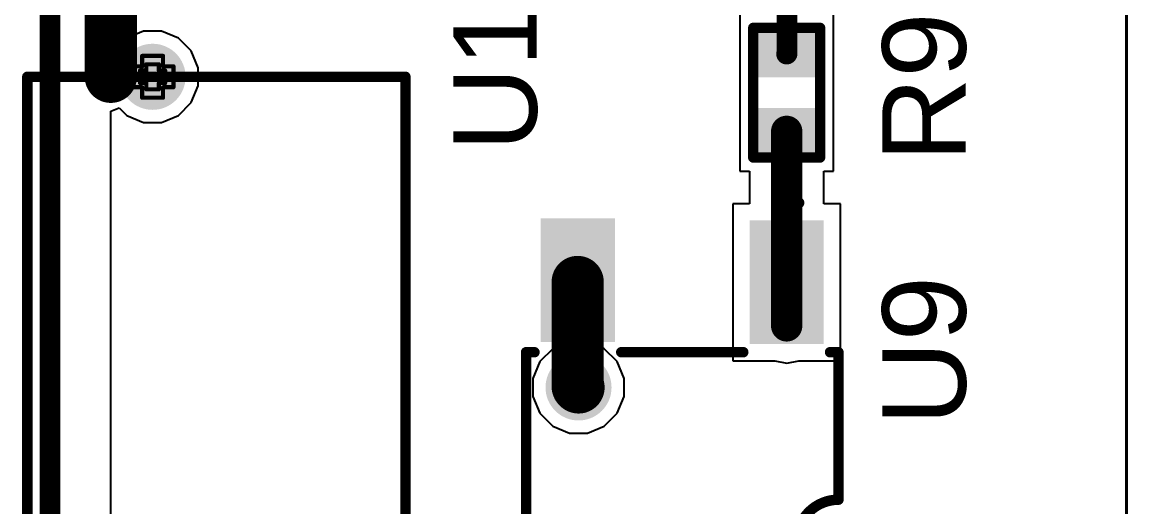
# Model space of a CAD drawing. Header units: inches. Extents: x -3 to 5259, y -3 to 5282.
# Drawn here: x 66 to 79.44, y 19.22 to 25.11 of the extents above; entities that cross this region are included whole.
import ezdxf

# ---------------------------------------------------------------- set-up
doc = ezdxf.new("R2010")
doc.units = ezdxf.units.IN
for name, color, linetype in [('Bottom Layer', 5, 'Continuous'), ('Bottom Solder', 6, 'Continuous'), ('Drill Drawing', 1, 'Continuous'), ('Layer 1', 16, 'Continuous'), ('Layer 2', 76, 'Continuous'), ('Top Layer', 1, 'Continuous'), ('Top Overlay', 2, 'Continuous'), ('Top Paste', 8, 'Continuous'), ('Top Solder', 216, 'Continuous'), ('Via Holes', 16, 'Continuous')]:
    doc.layers.add(name, color=color, linetype=linetype)
doc.styles.add('Arial', font='', dxfattribs={"height": 0.2})
doc.styles.get('Arial').set_extended_font_data('Arial')

# ---------------------------------------------------------------- blocks, each defined once
blk = doc.blocks.new('PC817C_17')
at = {"layer": 'Top Layer'}
for points in [[(-4.100068, 2.1699982), (-4.100068, 0.3700018), (-6.100064, 0.3700018), (-6.100064, 2.1699982)], [(6.100064, 2.1699982), (6.100064, 0.3700018), (4.100068, 0.3700018), (4.100068, 2.1699982)], [(-4.100068, -0.3700018), (-4.100068, -2.1699982), (-6.100064, -2.1699982), (-6.100064, -0.3700018)], [(6.100064, -0.3700018), (6.100064, -2.1699982), (4.100068, -2.1699982), (4.100068, -0.3700018)]]:
    blk.add_hatch(color=1, dxfattribs=at).paths.add_polyline_path(points)
at = {"layer": 'Top Paste'}
for points in [[(-4.100068, 2.1699982), (-4.100068, 0.3700018), (-6.100064, 0.3700018), (-6.100064, 2.1699982)], [(6.100064, 2.1699982), (6.100064, 0.3700018), (4.100068, 0.3700018), (4.100068, 2.1699982)], [(-4.100068, -0.3700018), (-4.100068, -2.1699982), (-6.100064, -2.1699982), (-6.100064, -0.3700018)], [(6.100064, -0.3700018), (6.100064, -2.1699982), (4.100068, -2.1699982), (4.100068, -0.3700018)]]:
    blk.add_hatch(color=8, dxfattribs=at).paths.add_polyline_path(points)
at = {"layer": 'Top Solder'}
for points in [[(-4.049268, 2.2207982), (-4.049268, 0.3192018), (-6.150863999999999, 0.3192018), (-6.150863999999999, 2.2207982)], [(6.150863999999999, 2.2207982), (6.150863999999999, 0.3192018), (4.049268, 0.3192018), (4.049268, 2.2207982)], [(-4.049268, -0.3192018), (-4.049268, -2.2207982), (-6.150863999999999, -2.2207982), (-6.150863999999999, -0.3192018)], [(6.150863999999999, -0.3192018), (6.150863999999999, -2.2207982), (4.049268, -2.2207982), (4.049268, -0.3192018)]]:
    blk.add_hatch(color=216, dxfattribs=at).paths.add_polyline_path(points)
at = {"layer": 'Top Overlay'}
for points in [[(3.324885399999999, 2.3139654, 0.127, 0.127, 0), (-3.175, 2.3139654, 0.127, 0.127, 0)], [(-3.175, -2.28594666, 0.127, 0.127, 0), (-3.175, 2.3139654, 0.127, 0.127, 0)], [(3.324885399999999, -2.2859492, 0.127, 0.127, 0), (3.324885399999999, 2.3139654, 0.127, 0.127, 0)], [(-6.400799999999999, 1.1938, 0.2499995, 0.2499995, 0), (-6.400799999999999, 1.4478, 0.2499995, 0.2499995, 0)], [(-6.2738, 1.3208, 0.2499995, 0.2499995, 0), (-6.400799999999999, 1.4478, 0.2499995, 0.2499995, 0)], [(-6.400799999999999, 1.1938, 0.2499995, 0.2499995, 0), (-6.2738, 1.3208, 0.2499995, 0.2499995, 0)], [(3.324885399999999, -2.2859492, 0.127, 0.127, 0), (-3.175, -2.28594666, 0.127, 0.127, 0)]]:
    blk.add_lwpolyline(points, format="xyseb", dxfattribs=at)
for points in [[(-3.20675, 2.3139654, 0.0635, 0.0635, 1), (-3.14325, 2.3139654, 0.0635, 0.0635, 1)], [(-3.20675, 2.3139654, 0.0635, 0.0635, 1), (-3.14325, 2.3139654, 0.0635, 0.0635, 1)], [(3.2931354, 2.3139654, 0.0635, 0.0635, 1), (3.3566354, 2.3139654, 0.0635, 0.0635, 1)], [(3.2931354, 2.3139654, 0.0635, 0.0635, 1), (3.3566354, 2.3139654, 0.0635, 0.0635, 1)], [(-6.46329924, 1.4478, 0.12499848, 0.12499848, 1), (-6.338300759999999, 1.4478, 0.12499848, 0.12499848, 1)], [(-6.46329924, 1.4478, 0.12499848, 0.12499848, 1), (-6.338300759999999, 1.4478, 0.12499848, 0.12499848, 1)], [(-6.33629924, 1.3208, 0.12499848, 0.12499848, 1), (-6.211300759999999, 1.3208, 0.12499848, 0.12499848, 1)], [(-6.33629924, 1.3208, 0.12499848, 0.12499848, 1), (-6.211300759999999, 1.3208, 0.12499848, 0.12499848, 1)], [(-6.46329924, 1.1938, 0.12499848, 0.12499848, 1), (-6.338300759999999, 1.1938, 0.12499848, 0.12499848, 1)], [(-6.46329924, 1.1938, 0.12499848, 0.12499848, 1), (-6.338300759999999, 1.1938, 0.12499848, 0.12499848, 1)], [(-3.20675, -2.28594666, 0.0635, 0.0635, 1), (-3.14325, -2.28594666, 0.0635, 0.0635, 1)], [(-3.20675, -2.28594666, 0.0635, 0.0635, 1), (-3.14325, -2.28594666, 0.0635, 0.0635, 1)], [(3.2931354, -2.2859492, 0.0635, 0.0635, 1), (3.3566354, -2.2859492, 0.0635, 0.0635, 1)], [(3.2931354, -2.2859492, 0.0635, 0.0635, 1), (3.3566354, -2.2859492, 0.0635, 0.0635, 1)]]:
    blk.add_lwpolyline(points, format="xyseb", close=True, dxfattribs=at)
blk = doc.blocks.new('SO_5_19')
at = {"layer": 'Top Layer'}
for points in [[(-3.84985641, 0.8699995299999999), (-3.84985641, 1.67000047), (-2.44985667, 1.67000047), (-2.44985667, 0.8699995300000001)], [(2.44985667, 0.8699995299999999), (2.44985667, 1.67000047), (3.84985641, 1.67000047), (3.84985641, 0.8699995300000001)], [(2.47499759, -0.4000004700000002), (2.47499759, 0.4000004699999998), (3.87499733, 0.4000004700000002), (3.87499733, -0.4000004699999998)], [(-3.87499987, -1.67000047), (-3.87499987, -0.8699995300000001), (-2.47500013, -0.8699995299999999), (-2.47500013, -1.67000047)], [(2.44985667, -1.67000047), (2.44985667, -0.8699995300000001), (3.84985641, -0.8699995299999999), (3.84985641, -1.67000047)]]:
    blk.add_hatch(color=1, dxfattribs=at).paths.add_polyline_path(points)
at = {"layer": 'Top Paste'}
for points in [[(-3.84985641, 0.8699995299999999), (-3.84985641, 1.67000047), (-2.44985667, 1.67000047), (-2.44985667, 0.8699995300000001)], [(2.44985667, 0.8699995299999999), (2.44985667, 1.67000047), (3.84985641, 1.67000047), (3.84985641, 0.8699995300000001)], [(2.47499759, -0.4000004700000002), (2.47499759, 0.4000004699999998), (3.87499733, 0.4000004700000002), (3.87499733, -0.4000004699999998)], [(-3.87499987, -1.67000047), (-3.87499987, -0.8699995300000001), (-2.47500013, -0.8699995299999999), (-2.47500013, -1.67000047)], [(2.44985667, -1.67000047), (2.44985667, -0.8699995300000001), (3.84985641, -0.8699995299999999), (3.84985641, -1.67000047)]]:
    blk.add_hatch(color=8, dxfattribs=at).paths.add_polyline_path(points)
at = {"layer": 'Top Solder'}
for points in [[(-3.900656409999999, 0.8191995299999998), (-3.900656409999999, 1.72080047), (-2.39905667, 1.72080047), (-2.39905667, 0.8191995300000001)], [(2.39905667, 0.8191995299999998), (2.39905667, 1.72080047), (3.900656409999999, 1.72080047), (3.900656409999999, 0.8191995300000001)], [(2.42419759, -0.4508004700000001), (2.42419759, 0.4508004699999998), (3.92579733, 0.4508004700000001), (3.92579733, -0.4508004699999998)], [(-3.92579987, -1.72080047), (-3.92579987, -0.8191995300000001), (-2.42420013, -0.8191995299999998), (-2.42420013, -1.72080047)], [(2.39905667, -1.72080047), (2.39905667, -0.8191995300000001), (3.900656409999999, -0.8191995299999998), (3.900656409999999, -1.72080047)]]:
    blk.add_hatch(color=216, dxfattribs=at).paths.add_polyline_path(points)
at = {"layer": 'Top Overlay'}
for points in [[(-2.29997, 1.797685, 0.127, 0.127, 0), (-2.29997, 1.8998692, 0.127, 0.127, 0)], [(-0.5079745999999999, 1.8998692, 0.127, 0.127, 0), (-2.29997, 1.8998692, 0.127, 0.127, 0)], [(0.508, 1.8998692, 0.127, 0.127, -1), (-0.507746, 1.8998184, 0.127, 0.127, 0)], [(2.2999954, 1.8998692, 0.127, 0.127, 0), (0.5080254, 1.8998692, 0.127, 0.127, 0)], [(2.2999954, 1.797685, 0.127, 0.127, 0), (2.2999954, 1.8998692, 0.127, 0.127, 0)], [(2.2999954, 1.797812, 0.127, 0.127, 0), (2.2999954, 1.8998692, 0.127, 0.127, 0)], [(-3.988054, 1.2954, 0.127, 0.127, 0), (-4.115054, 1.4224, 0.127, 0.127, 0)], [(-4.115054, 1.1684, 0.127, 0.127, 0), (-4.115054, 1.4224, 0.127, 0.127, 0)], [(-4.115054, 1.1684, 0.127, 0.127, 0), (-3.988054, 1.2954, 0.127, 0.127, 0)], [(-2.29997, -0.7421371999999999, 0.127, 0.127, 0), (-2.29997, 0.7421118, 0.127, 0.127, 0)], [(2.2999954, 0.5186426, 0.127, 0.127, 0), (2.2999954, 0.742188, 0.127, 0.127, 0)], [(2.2999954, -0.742188, 0.127, 0.127, 0), (2.2999954, -0.5188965999999999, 0.127, 0.127, 0)], [(-2.29997, -1.9000724, 0.127, 0.127, 0), (-2.29997, -1.798066, 0.127, 0.127, 0)], [(2.2999954, -1.9000724, 0.127, 0.127, 0), (2.2999954, -1.7978882, 0.127, 0.127, 0)], [(2.2999954, -1.9000724, 0.127, 0.127, 0), (-2.29997, -1.9000724, 0.127, 0.127, 0)]]:
    blk.add_lwpolyline(points, format="xyseb", dxfattribs=at)
for points in [[(-2.33172, 1.8998692, 0.0635, 0.0635, 1), (-2.26822, 1.8998692, 0.0635, 0.0635, 1)], [(-2.33172, 1.8998692, 0.0635, 0.0635, 1), (-2.26822, 1.8998692, 0.0635, 0.0635, 1)], [(-0.5397246, 1.8998692, 0.0635, 0.0635, 1), (-0.4762245999999999, 1.8998692, 0.0635, 0.0635, 1)], [(-0.539496, 1.8998184, 0.0635, 0.0635, 1), (-0.475996, 1.8998184, 0.0635, 0.0635, 1)], [(0.47625, 1.8998692, 0.0635, 0.0635, 1), (0.5397500000000001, 1.8998692, 0.0635, 0.0635, 1)], [(0.4762754, 1.8998692, 0.0635, 0.0635, 1), (0.5397753999999999, 1.8998692, 0.0635, 0.0635, 1)], [(2.2682454, 1.8998692, 0.0635, 0.0635, 1), (2.3317454, 1.8998692, 0.0635, 0.0635, 1)], [(2.2682454, 1.8998692, 0.0635, 0.0635, 1), (2.3317454, 1.8998692, 0.0635, 0.0635, 1)], [(2.2682454, 1.8998692, 0.0635, 0.0635, 1), (2.3317454, 1.8998692, 0.0635, 0.0635, 1)], [(-2.33172, 1.797685, 0.0635, 0.0635, 1), (-2.26822, 1.797685, 0.0635, 0.0635, 1)], [(2.2682454, 1.797812, 0.0635, 0.0635, 1), (2.3317454, 1.797812, 0.0635, 0.0635, 1)], [(2.2682454, 1.797685, 0.0635, 0.0635, 1), (2.3317454, 1.797685, 0.0635, 0.0635, 1)], [(-4.146803999999999, 1.4224, 0.0635, 0.0635, 1), (-4.083303999999999, 1.4224, 0.0635, 0.0635, 1)], [(-4.146803999999999, 1.4224, 0.0635, 0.0635, 1), (-4.083303999999999, 1.4224, 0.0635, 0.0635, 1)], [(-4.019804, 1.2954, 0.0635, 0.0635, 1), (-3.956304, 1.2954, 0.0635, 0.0635, 1)], [(-4.019804, 1.2954, 0.0635, 0.0635, 1), (-3.956304, 1.2954, 0.0635, 0.0635, 1)], [(-4.146803999999999, 1.1684, 0.0635, 0.0635, 1), (-4.083303999999999, 1.1684, 0.0635, 0.0635, 1)], [(-4.146803999999999, 1.1684, 0.0635, 0.0635, 1), (-4.083303999999999, 1.1684, 0.0635, 0.0635, 1)], [(-2.33172, 0.7421118, 0.0635, 0.0635, 1), (-2.26822, 0.7421118, 0.0635, 0.0635, 1)], [(2.2682454, 0.742188, 0.0635, 0.0635, 1), (2.3317454, 0.742188, 0.0635, 0.0635, 1)], [(2.2682454, 0.5186426, 0.0635, 0.0635, 1), (2.3317454, 0.5186426, 0.0635, 0.0635, 1)], [(2.2682454, -0.5188965999999999, 0.0635, 0.0635, 1), (2.3317454, -0.5188965999999999, 0.0635, 0.0635, 1)], [(-2.33172, -0.7421371999999999, 0.0635, 0.0635, 1), (-2.26822, -0.7421371999999999, 0.0635, 0.0635, 1)], [(2.2682454, -0.742188, 0.0635, 0.0635, 1), (2.3317454, -0.742188, 0.0635, 0.0635, 1)], [(-2.33172, -1.798066, 0.0635, 0.0635, 1), (-2.26822, -1.798066, 0.0635, 0.0635, 1)], [(2.2682454, -1.7978882, 0.0635, 0.0635, 1), (2.3317454, -1.7978882, 0.0635, 0.0635, 1)], [(-2.33172, -1.9000724, 0.0635, 0.0635, 1), (-2.26822, -1.9000724, 0.0635, 0.0635, 1)], [(-2.33172, -1.9000724, 0.0635, 0.0635, 1), (-2.26822, -1.9000724, 0.0635, 0.0635, 1)], [(2.2682454, -1.9000724, 0.0635, 0.0635, 1), (2.3317454, -1.9000724, 0.0635, 0.0635, 1)], [(2.2682454, -1.9000724, 0.0635, 0.0635, 1), (2.3317454, -1.9000724, 0.0635, 0.0635, 1)]]:
    blk.add_lwpolyline(points, format="xyseb", close=True, dxfattribs=at)
blk = doc.blocks.new('R___0402_69')
at = {"layer": 'Top Layer'}
for points in [[(-0.6985, -0.3175), (-0.6985, 0.3174999999999999), (-0.2413000000000001, 0.3175), (-0.2412999999999999, -0.3174999999999999)], [(0.2413000000000001, -0.3175), (0.2412999999999999, 0.3174999999999999), (0.6985, 0.3175), (0.6985, -0.3174999999999999)]]:
    blk.add_hatch(color=1, dxfattribs=at).paths.add_polyline_path(points)
at = {"layer": 'Top Paste'}
for points in [[(-0.6985, -0.3175), (-0.6985, 0.3174999999999999), (-0.2413000000000001, 0.3175), (-0.2412999999999999, -0.3174999999999999)], [(0.2413000000000001, -0.3175), (0.2412999999999999, 0.3174999999999999), (0.6985, 0.3175), (0.6985, -0.3174999999999999)]]:
    blk.add_hatch(color=8, dxfattribs=at).paths.add_polyline_path(points)
at = {"layer": 'Top Solder'}
for points in [[(-0.75350116, -0.3725011600000001), (-0.75350116, 0.3725011599999999), (-0.18629884, 0.3725011600000001), (-0.1862988399999999, -0.3725011599999999)], [(0.18629884, -0.3725011600000001), (0.1862988399999999, 0.3725011599999999), (0.75350116, 0.3725011600000001), (0.75350116, -0.3725011599999999)]]:
    blk.add_hatch(color=216, dxfattribs=at).paths.add_polyline_path(points)
at = {"layer": 'Top Overlay'}
for points in [[(0.7874, 0.4064, 0.127, 0.127, 0), (-0.7874, 0.4064, 0.127, 0.127, 0)], [(-0.7874, -0.4064, 0.127, 0.127, 0), (-0.7874, 0.4064, 0.127, 0.127, 0)], [(0.7874, -0.4064, 0.127, 0.127, 0), (0.7874, 0.4064, 0.127, 0.127, 0)], [(0.7874, -0.4064, 0.127, 0.127, 0), (-0.7874, -0.4064, 0.127, 0.127, 0)], [(0.8128, -0.4318, 0.0032258, 0.0032258, 0), (-0.8128, -0.4318, 0.0032258, 0.0032258, 0)]]:
    blk.add_lwpolyline(points, format="xyseb", dxfattribs=at)
for points in [[(-0.8191499999999999, 0.4064, 0.0635, 0.0635, 1), (-0.7556499999999999, 0.4064, 0.0635, 0.0635, 1)], [(-0.8191499999999999, 0.4064, 0.0635, 0.0635, 1), (-0.7556499999999999, 0.4064, 0.0635, 0.0635, 1)], [(0.7556499999999999, 0.4064, 0.0635, 0.0635, 1), (0.8191499999999999, 0.4064, 0.0635, 0.0635, 1)], [(0.7556499999999999, 0.4064, 0.0635, 0.0635, 1), (0.8191499999999999, 0.4064, 0.0635, 0.0635, 1)], [(-0.8191499999999999, -0.4064, 0.0635, 0.0635, 1), (-0.7556499999999999, -0.4064, 0.0635, 0.0635, 1)], [(-0.8191499999999999, -0.4064, 0.0635, 0.0635, 1), (-0.7556499999999999, -0.4064, 0.0635, 0.0635, 1)], [(0.7556499999999999, -0.4064, 0.0635, 0.0635, 1), (0.8191499999999999, -0.4064, 0.0635, 0.0635, 1)], [(0.7556499999999999, -0.4064, 0.0635, 0.0635, 1), (0.8191499999999999, -0.4064, 0.0635, 0.0635, 1)], [(-0.81360518, -0.4318, 0.0016129, 0.0016129, 1), (-0.8119948199999999, -0.4318, 0.0016129, 0.0016129, 1)], [(0.8119948199999999, -0.4318, 0.0016129, 0.0016129, 1), (0.81360518, -0.4318, 0.0016129, 0.0016129, 1)]]:
    blk.add_lwpolyline(points, format="xyseb", close=True, dxfattribs=at)

msp = doc.modelspace()

# ---------------------------------------------------------------- hatches: boundary and pattern name
at = {"layer": 'Bottom Layer'}
h = msp.add_hatch(color=5, dxfattribs=at)
edge = h.paths.add_edge_path()
edge.add_arc((67.58888184, 24.44260796), 0.2999994, 0, 360)
h = msp.add_hatch(color=5, dxfattribs=at)
edge = h.paths.add_edge_path()
edge.add_arc((72.77035992, 20.6679546), 0.2999994, 0, 360)
at = {"layer": 'Bottom Solder'}
h = msp.add_hatch(color=6, dxfattribs=at)
edge = h.paths.add_edge_path()
edge.add_arc((67.58888184, 24.44260796), 0.4015993999999999, 0, 360)
h = msp.add_hatch(color=6, dxfattribs=at)
edge = h.paths.add_edge_path()
edge.add_arc((72.77035992, 20.6679546), 0.4015993999999999, 0, 360)
at = {"layer": 'Layer 1'}
h = msp.add_hatch(color=16, dxfattribs=at)
edge = h.paths.add_edge_path()
edge.add_arc((67.58888184, 24.44260796), 0.2999994, 0, 360)
h = msp.add_hatch(color=16, dxfattribs=at)
edge = h.paths.add_edge_path()
edge.add_arc((72.77035992, 20.6679546), 0.2999994, 0, 360)
at = {"layer": 'Layer 2'}
h = msp.add_hatch(color=76, dxfattribs=at)
edge = h.paths.add_edge_path()
edge.add_arc((67.58888184, 24.44260796), 0.2999994, 0, 360)
h = msp.add_hatch(color=76, dxfattribs=at)
edge = h.paths.add_edge_path()
edge.add_arc((72.77035992, 20.6679546), 0.2999994, 0, 360)
at = {"layer": 'Top Layer'}
h = msp.add_hatch(color=1, dxfattribs=at)
edge = h.paths.add_edge_path()
edge.add_arc((67.58888184, 24.44260796), 0.2999994, 0, 360)
h = msp.add_hatch(color=1, dxfattribs=at)
edge = h.paths.add_edge_path()
edge.add_arc((72.77035992, 20.6679546), 0.2999994, 0, 360)
at = {"layer": 'Top Solder'}
h = msp.add_hatch(color=216, dxfattribs=at)
edge = h.paths.add_edge_path()
edge.add_arc((67.58888184, 24.44260796), 0.4015993999999999, 0, 360)
h = msp.add_hatch(color=216, dxfattribs=at)
edge = h.paths.add_edge_path()
edge.add_arc((72.77035992, 20.6679546), 0.4015993999999999, 0, 360)
at = {"layer": 'Via Holes'}
h = msp.add_hatch(color=7, dxfattribs=at)
edge = h.paths.add_edge_path()
edge.add_arc((67.58888184, 24.44260796), 0.1499997, 0, 360)
h = msp.add_hatch(color=7, dxfattribs=at)
edge = h.paths.add_edge_path()
edge.add_arc((72.77035992, 20.6679546), 0.1499997, 0, 360)

# ---------------------------------------------------------------- linework, layer by layer
at = {"layer": 'Drill Drawing'}
for points in [[(67.33488184, 24.31560796, 0.0508, 0.0508, 0), (67.33488184, 24.56960796, 0.0508, 0.0508, 0)], [(67.33488184, 24.56960796, 0.0508, 0.0508, 0), (67.46188184, 24.56960796, 0.0508, 0.0508, 0)], [(67.46188184, 24.56960796, 0.0508, 0.0508, 0), (67.46188184, 24.69660796, 0.0508, 0.0508, 0)], [(67.46188184, 24.69660796, 0.0508, 0.0508, 0), (67.71588184, 24.69660796, 0.0508, 0.0508, 0)], [(67.51268184, 24.51880796, 0.0508, 0.0508, 0), (67.51268184, 24.59500796, 0.0508, 0.0508, 0)], [(67.51268184, 24.59500796, 0.0508, 0.0508, 0), (67.66508183999998, 24.59500796, 0.0508, 0.0508, 0)], [(67.66508183999998, 24.51880796, 0.0508, 0.0508, 0), (67.66508183999998, 24.59500796, 0.0508, 0.0508, 0)], [(67.71588184, 24.56960796, 0.0508, 0.0508, 0), (67.71588184, 24.69660796, 0.0508, 0.0508, 0)], [(67.71588184, 24.56960796, 0.0508, 0.0508, 0), (67.84288183999999, 24.56960796, 0.0508, 0.0508, 0)], [(67.84288183999999, 24.31560796, 0.0508, 0.0508, 0), (67.84288183999999, 24.56960796, 0.0508, 0.0508, 0)], [(67.43648184, 24.36640796, 0.0508, 0.0508, 0), (67.43648184, 24.51880796, 0.0508, 0.0508, 0)], [(67.43648184, 24.51880796, 0.0508, 0.0508, 0), (67.51268184, 24.51880796, 0.0508, 0.0508, 0)], [(67.66508183999998, 24.51880796, 0.0508, 0.0508, 0), (67.74128184, 24.51880796, 0.0508, 0.0508, 0)], [(67.74128184, 24.36640796, 0.0508, 0.0508, 0), (67.74128184, 24.51880796, 0.0508, 0.0508, 0)], [(67.33488184, 24.31560796, 0.0508, 0.0508, 0), (67.46188184, 24.31560796, 0.0508, 0.0508, 0)], [(67.43648184, 24.36640796, 0.0508, 0.0508, 0), (67.51268184, 24.36640796, 0.0508, 0.0508, 0)], [(67.46188184, 24.18860796, 0.0508, 0.0508, 0), (67.46188184, 24.31560796, 0.0508, 0.0508, 0)], [(67.51268184, 24.29020796, 0.0508, 0.0508, 0), (67.51268184, 24.36640796, 0.0508, 0.0508, 0)], [(67.66508183999998, 24.36640796, 0.0508, 0.0508, 0), (67.74128184, 24.36640796, 0.0508, 0.0508, 0)], [(67.66508183999998, 24.29020796, 0.0508, 0.0508, 0), (67.66508183999998, 24.36640796, 0.0508, 0.0508, 0)], [(67.71588184, 24.31560796, 0.0508, 0.0508, 0), (67.84288183999999, 24.31560796, 0.0508, 0.0508, 0)], [(67.71588184, 24.18860796, 0.0508, 0.0508, 0), (67.71588184, 24.31560796, 0.0508, 0.0508, 0)], [(67.46188184, 24.18860796, 0.0508, 0.0508, 0), (67.71588184, 24.18860796, 0.0508, 0.0508, 0)], [(67.51268184, 24.29020796, 0.0508, 0.0508, 0), (67.66508183999998, 24.29020796, 0.0508, 0.0508, 0)], [(72.64335992, 20.7949546, 0.0508, 0.0508, 0), (72.64335992, 20.9219546, 0.0508, 0.0508, 0)], [(72.64335992, 20.9219546, 0.0508, 0.0508, 0), (72.89735992, 20.9219546, 0.0508, 0.0508, 0)], [(72.69415991999999, 20.7441546, 0.0508, 0.0508, 0), (72.69415991999999, 20.8203546, 0.0508, 0.0508, 0)], [(72.69415991999999, 20.8203546, 0.0508, 0.0508, 0), (72.84655991999999, 20.8203546, 0.0508, 0.0508, 0)], [(72.84655991999999, 20.7441546, 0.0508, 0.0508, 0), (72.84655991999999, 20.8203546, 0.0508, 0.0508, 0)], [(72.89735992, 20.7949546, 0.0508, 0.0508, 0), (72.89735992, 20.9219546, 0.0508, 0.0508, 0)], [(72.51635992, 20.5409546, 0.0508, 0.0508, 0), (72.51635992, 20.7949546, 0.0508, 0.0508, 0)], [(72.51635992, 20.7949546, 0.0508, 0.0508, 0), (72.64335992, 20.7949546, 0.0508, 0.0508, 0)], [(72.61795991999999, 20.5917546, 0.0508, 0.0508, 0), (72.61795991999999, 20.7441546, 0.0508, 0.0508, 0)], [(72.61795991999999, 20.7441546, 0.0508, 0.0508, 0), (72.69415991999999, 20.7441546, 0.0508, 0.0508, 0)], [(72.84655991999999, 20.7441546, 0.0508, 0.0508, 0), (72.92275991999999, 20.7441546, 0.0508, 0.0508, 0)], [(72.89735992, 20.7949546, 0.0508, 0.0508, 0), (73.02435992, 20.7949546, 0.0508, 0.0508, 0)], [(72.92275991999999, 20.5917546, 0.0508, 0.0508, 0), (72.92275991999999, 20.7441546, 0.0508, 0.0508, 0)], [(73.02435992, 20.5409546, 0.0508, 0.0508, 0), (73.02435992, 20.7949546, 0.0508, 0.0508, 0)], [(72.51635992, 20.5409546, 0.0508, 0.0508, 0), (72.64335992, 20.5409546, 0.0508, 0.0508, 0)], [(72.61795991999999, 20.5917546, 0.0508, 0.0508, 0), (72.69415991999999, 20.5917546, 0.0508, 0.0508, 0)], [(72.64335992, 20.4139546, 0.0508, 0.0508, 0), (72.64335992, 20.5409546, 0.0508, 0.0508, 0)], [(72.69415991999999, 20.5155546, 0.0508, 0.0508, 0), (72.69415991999999, 20.5917546, 0.0508, 0.0508, 0)], [(72.84655991999999, 20.5917546, 0.0508, 0.0508, 0), (72.92275991999999, 20.5917546, 0.0508, 0.0508, 0)], [(72.84655991999999, 20.5155546, 0.0508, 0.0508, 0), (72.84655991999999, 20.5917546, 0.0508, 0.0508, 0)], [(72.89735992, 20.5409546, 0.0508, 0.0508, 0), (73.02435992, 20.5409546, 0.0508, 0.0508, 0)], [(72.89735992, 20.4139546, 0.0508, 0.0508, 0), (72.89735992, 20.5409546, 0.0508, 0.0508, 0)], [(72.64335992, 20.4139546, 0.0508, 0.0508, 0), (72.89735992, 20.4139546, 0.0508, 0.0508, 0)], [(72.69415991999999, 20.5155546, 0.0508, 0.0508, 0), (72.84655991999999, 20.5155546, 0.0508, 0.0508, 0)]]:
    msp.add_lwpolyline(points, format="xyseb", dxfattribs=at)
for points in [[(67.32218184, 24.56960796, 0.0254, 0.0254, 1), (67.34758184, 24.56960796, 0.0254, 0.0254, 1)], [(67.32218184, 24.56960796, 0.0254, 0.0254, 1), (67.34758184, 24.56960796, 0.0254, 0.0254, 1)], [(67.44918184, 24.69660796, 0.0254, 0.0254, 1), (67.47458184, 24.69660796, 0.0254, 0.0254, 1)], [(67.44918184, 24.69660796, 0.0254, 0.0254, 1), (67.47458184, 24.69660796, 0.0254, 0.0254, 1)], [(67.44918184, 24.56960796, 0.0254, 0.0254, 1), (67.47458184, 24.56960796, 0.0254, 0.0254, 1)], [(67.44918184, 24.56960796, 0.0254, 0.0254, 1), (67.47458184, 24.56960796, 0.0254, 0.0254, 1)], [(67.49998183999999, 24.59500796, 0.0254, 0.0254, 1), (67.52538184, 24.59500796, 0.0254, 0.0254, 1)], [(67.49998183999999, 24.59500796, 0.0254, 0.0254, 1), (67.52538184, 24.59500796, 0.0254, 0.0254, 1)], [(67.65238184, 24.59500796, 0.0254, 0.0254, 1), (67.67778184, 24.59500796, 0.0254, 0.0254, 1)], [(67.65238184, 24.59500796, 0.0254, 0.0254, 1), (67.67778184, 24.59500796, 0.0254, 0.0254, 1)], [(67.70318184, 24.69660796, 0.0254, 0.0254, 1), (67.72858184, 24.69660796, 0.0254, 0.0254, 1)], [(67.70318184, 24.69660796, 0.0254, 0.0254, 1), (67.72858184, 24.69660796, 0.0254, 0.0254, 1)], [(67.70318184, 24.56960796, 0.0254, 0.0254, 1), (67.72858184, 24.56960796, 0.0254, 0.0254, 1)], [(67.70318184, 24.56960796, 0.0254, 0.0254, 1), (67.72858184, 24.56960796, 0.0254, 0.0254, 1)], [(67.83018184, 24.56960796, 0.0254, 0.0254, 1), (67.85558184, 24.56960796, 0.0254, 0.0254, 1)], [(67.83018184, 24.56960796, 0.0254, 0.0254, 1), (67.85558184, 24.56960796, 0.0254, 0.0254, 1)], [(67.42378184, 24.51880796, 0.0254, 0.0254, 1), (67.44918184, 24.51880796, 0.0254, 0.0254, 1)], [(67.42378184, 24.51880796, 0.0254, 0.0254, 1), (67.44918184, 24.51880796, 0.0254, 0.0254, 1)], [(67.49998183999999, 24.51880796, 0.0254, 0.0254, 1), (67.52538184, 24.51880796, 0.0254, 0.0254, 1)], [(67.49998183999999, 24.51880796, 0.0254, 0.0254, 1), (67.52538184, 24.51880796, 0.0254, 0.0254, 1)], [(67.65238184, 24.51880796, 0.0254, 0.0254, 1), (67.67778184, 24.51880796, 0.0254, 0.0254, 1)], [(67.65238184, 24.51880796, 0.0254, 0.0254, 1), (67.67778184, 24.51880796, 0.0254, 0.0254, 1)], [(67.72858184, 24.51880796, 0.0254, 0.0254, 1), (67.75398184, 24.51880796, 0.0254, 0.0254, 1)], [(67.72858184, 24.51880796, 0.0254, 0.0254, 1), (67.75398184, 24.51880796, 0.0254, 0.0254, 1)], [(67.32218184, 24.31560796, 0.0254, 0.0254, 1), (67.34758184, 24.31560796, 0.0254, 0.0254, 1)], [(67.32218184, 24.31560796, 0.0254, 0.0254, 1), (67.34758184, 24.31560796, 0.0254, 0.0254, 1)], [(67.42378184, 24.36640796, 0.0254, 0.0254, 1), (67.44918184, 24.36640796, 0.0254, 0.0254, 1)], [(67.42378184, 24.36640796, 0.0254, 0.0254, 1), (67.44918184, 24.36640796, 0.0254, 0.0254, 1)], [(67.44918184, 24.31560796, 0.0254, 0.0254, 1), (67.47458184, 24.31560796, 0.0254, 0.0254, 1)], [(67.44918184, 24.31560796, 0.0254, 0.0254, 1), (67.47458184, 24.31560796, 0.0254, 0.0254, 1)], [(67.49998183999999, 24.36640796, 0.0254, 0.0254, 1), (67.52538184, 24.36640796, 0.0254, 0.0254, 1)], [(67.49998183999999, 24.36640796, 0.0254, 0.0254, 1), (67.52538184, 24.36640796, 0.0254, 0.0254, 1)], [(67.65238184, 24.36640796, 0.0254, 0.0254, 1), (67.67778184, 24.36640796, 0.0254, 0.0254, 1)], [(67.65238184, 24.36640796, 0.0254, 0.0254, 1), (67.67778184, 24.36640796, 0.0254, 0.0254, 1)], [(67.70318184, 24.31560796, 0.0254, 0.0254, 1), (67.72858184, 24.31560796, 0.0254, 0.0254, 1)], [(67.70318184, 24.31560796, 0.0254, 0.0254, 1), (67.72858184, 24.31560796, 0.0254, 0.0254, 1)], [(67.72858184, 24.36640796, 0.0254, 0.0254, 1), (67.75398184, 24.36640796, 0.0254, 0.0254, 1)], [(67.72858184, 24.36640796, 0.0254, 0.0254, 1), (67.75398184, 24.36640796, 0.0254, 0.0254, 1)], [(67.83018184, 24.31560796, 0.0254, 0.0254, 1), (67.85558184, 24.31560796, 0.0254, 0.0254, 1)], [(67.83018184, 24.31560796, 0.0254, 0.0254, 1), (67.85558184, 24.31560796, 0.0254, 0.0254, 1)], [(67.44918184, 24.18860796, 0.0254, 0.0254, 1), (67.47458184, 24.18860796, 0.0254, 0.0254, 1)], [(67.44918184, 24.18860796, 0.0254, 0.0254, 1), (67.47458184, 24.18860796, 0.0254, 0.0254, 1)], [(67.49998183999999, 24.29020796, 0.0254, 0.0254, 1), (67.52538184, 24.29020796, 0.0254, 0.0254, 1)], [(67.49998183999999, 24.29020796, 0.0254, 0.0254, 1), (67.52538184, 24.29020796, 0.0254, 0.0254, 1)], [(67.65238184, 24.29020796, 0.0254, 0.0254, 1), (67.67778184, 24.29020796, 0.0254, 0.0254, 1)], [(67.65238184, 24.29020796, 0.0254, 0.0254, 1), (67.67778184, 24.29020796, 0.0254, 0.0254, 1)], [(67.70318184, 24.18860796, 0.0254, 0.0254, 1), (67.72858184, 24.18860796, 0.0254, 0.0254, 1)], [(67.70318184, 24.18860796, 0.0254, 0.0254, 1), (67.72858184, 24.18860796, 0.0254, 0.0254, 1)], [(72.63065992, 20.9219546, 0.0254, 0.0254, 1), (72.65605991999999, 20.9219546, 0.0254, 0.0254, 1)], [(72.63065992, 20.9219546, 0.0254, 0.0254, 1), (72.65605991999999, 20.9219546, 0.0254, 0.0254, 1)], [(72.68145992, 20.8203546, 0.0254, 0.0254, 1), (72.70685992, 20.8203546, 0.0254, 0.0254, 1)], [(72.68145992, 20.8203546, 0.0254, 0.0254, 1), (72.70685992, 20.8203546, 0.0254, 0.0254, 1)], [(72.83385992, 20.8203546, 0.0254, 0.0254, 1), (72.85925992, 20.8203546, 0.0254, 0.0254, 1)], [(72.83385992, 20.8203546, 0.0254, 0.0254, 1), (72.85925992, 20.8203546, 0.0254, 0.0254, 1)], [(72.88465991999999, 20.9219546, 0.0254, 0.0254, 1), (72.91005992, 20.9219546, 0.0254, 0.0254, 1)], [(72.88465991999999, 20.9219546, 0.0254, 0.0254, 1), (72.91005992, 20.9219546, 0.0254, 0.0254, 1)], [(72.50365992, 20.7949546, 0.0254, 0.0254, 1), (72.52905992, 20.7949546, 0.0254, 0.0254, 1)], [(72.50365992, 20.7949546, 0.0254, 0.0254, 1), (72.52905992, 20.7949546, 0.0254, 0.0254, 1)], [(72.60525992, 20.7441546, 0.0254, 0.0254, 1), (72.63065992, 20.7441546, 0.0254, 0.0254, 1)], [(72.60525992, 20.7441546, 0.0254, 0.0254, 1), (72.63065992, 20.7441546, 0.0254, 0.0254, 1)], [(72.63065992, 20.7949546, 0.0254, 0.0254, 1), (72.65605991999999, 20.7949546, 0.0254, 0.0254, 1)], [(72.63065992, 20.7949546, 0.0254, 0.0254, 1), (72.65605991999999, 20.7949546, 0.0254, 0.0254, 1)], [(72.68145992, 20.7441546, 0.0254, 0.0254, 1), (72.70685992, 20.7441546, 0.0254, 0.0254, 1)], [(72.68145992, 20.7441546, 0.0254, 0.0254, 1), (72.70685992, 20.7441546, 0.0254, 0.0254, 1)], [(72.83385992, 20.7441546, 0.0254, 0.0254, 1), (72.85925992, 20.7441546, 0.0254, 0.0254, 1)], [(72.83385992, 20.7441546, 0.0254, 0.0254, 1), (72.85925992, 20.7441546, 0.0254, 0.0254, 1)], [(72.88465991999999, 20.7949546, 0.0254, 0.0254, 1), (72.91005992, 20.7949546, 0.0254, 0.0254, 1)], [(72.88465991999999, 20.7949546, 0.0254, 0.0254, 1), (72.91005992, 20.7949546, 0.0254, 0.0254, 1)], [(72.91005992, 20.7441546, 0.0254, 0.0254, 1), (72.93545992, 20.7441546, 0.0254, 0.0254, 1)], [(72.91005992, 20.7441546, 0.0254, 0.0254, 1), (72.93545992, 20.7441546, 0.0254, 0.0254, 1)], [(73.01165992, 20.7949546, 0.0254, 0.0254, 1), (73.03705992, 20.7949546, 0.0254, 0.0254, 1)], [(73.01165992, 20.7949546, 0.0254, 0.0254, 1), (73.03705992, 20.7949546, 0.0254, 0.0254, 1)], [(72.50365992, 20.5409546, 0.0254, 0.0254, 1), (72.52905992, 20.5409546, 0.0254, 0.0254, 1)], [(72.50365992, 20.5409546, 0.0254, 0.0254, 1), (72.52905992, 20.5409546, 0.0254, 0.0254, 1)], [(72.60525992, 20.5917546, 0.0254, 0.0254, 1), (72.63065992, 20.5917546, 0.0254, 0.0254, 1)], [(72.60525992, 20.5917546, 0.0254, 0.0254, 1), (72.63065992, 20.5917546, 0.0254, 0.0254, 1)], [(72.63065992, 20.5409546, 0.0254, 0.0254, 1), (72.65605991999999, 20.5409546, 0.0254, 0.0254, 1)], [(72.63065992, 20.5409546, 0.0254, 0.0254, 1), (72.65605991999999, 20.5409546, 0.0254, 0.0254, 1)], [(72.68145992, 20.5917546, 0.0254, 0.0254, 1), (72.70685992, 20.5917546, 0.0254, 0.0254, 1)], [(72.68145992, 20.5917546, 0.0254, 0.0254, 1), (72.70685992, 20.5917546, 0.0254, 0.0254, 1)], [(72.83385992, 20.5917546, 0.0254, 0.0254, 1), (72.85925992, 20.5917546, 0.0254, 0.0254, 1)], [(72.83385992, 20.5917546, 0.0254, 0.0254, 1), (72.85925992, 20.5917546, 0.0254, 0.0254, 1)], [(72.88465991999999, 20.5409546, 0.0254, 0.0254, 1), (72.91005992, 20.5409546, 0.0254, 0.0254, 1)], [(72.88465991999999, 20.5409546, 0.0254, 0.0254, 1), (72.91005992, 20.5409546, 0.0254, 0.0254, 1)], [(72.91005992, 20.5917546, 0.0254, 0.0254, 1), (72.93545992, 20.5917546, 0.0254, 0.0254, 1)], [(72.91005992, 20.5917546, 0.0254, 0.0254, 1), (72.93545992, 20.5917546, 0.0254, 0.0254, 1)], [(73.01165992, 20.5409546, 0.0254, 0.0254, 1), (73.03705992, 20.5409546, 0.0254, 0.0254, 1)], [(73.01165992, 20.5409546, 0.0254, 0.0254, 1), (73.03705992, 20.5409546, 0.0254, 0.0254, 1)], [(72.63065992, 20.4139546, 0.0254, 0.0254, 1), (72.65605991999999, 20.4139546, 0.0254, 0.0254, 1)], [(72.63065992, 20.4139546, 0.0254, 0.0254, 1), (72.65605991999999, 20.4139546, 0.0254, 0.0254, 1)], [(72.68145992, 20.5155546, 0.0254, 0.0254, 1), (72.70685992, 20.5155546, 0.0254, 0.0254, 1)], [(72.68145992, 20.5155546, 0.0254, 0.0254, 1), (72.70685992, 20.5155546, 0.0254, 0.0254, 1)], [(72.83385992, 20.5155546, 0.0254, 0.0254, 1), (72.85925992, 20.5155546, 0.0254, 0.0254, 1)], [(72.83385992, 20.5155546, 0.0254, 0.0254, 1), (72.85925992, 20.5155546, 0.0254, 0.0254, 1)], [(72.88465991999999, 20.4139546, 0.0254, 0.0254, 1), (72.91005992, 20.4139546, 0.0254, 0.0254, 1)], [(72.88465991999999, 20.4139546, 0.0254, 0.0254, 1), (72.91005992, 20.4139546, 0.0254, 0.0254, 1)]]:
    msp.add_lwpolyline(points, format="xyseb", close=True, dxfattribs=at)
at = {"layer": 'Layer 2'}
for p, q in [((67.08088184, 24.86176638), (67.08088184, 28.18931624)), ((67.27506738, 24.91226666), (67.18248184, 24.81968112)), ((67.47868394, 24.99660736), (67.27506738, 24.91226666)), ((67.69907973999999, 24.99660736), (67.47868394, 24.99660736)), ((67.9026963, 24.91226666), (67.69907973999999, 24.99660736)), ((68.05854054, 24.75642242), (67.9026963, 24.91226666)), ((67.18248184, 24.81968112), (67.08088184, 24.86176638)), ((68.14288124, 24.55280586), (68.05854054, 24.75642242)), ((68.14288124, 24.33241006), (68.14288124, 24.55280586)), ((68.05854054, 24.1287935), (68.14288124, 24.33241006)), ((67.08088184, 24.02344954), (67.18248184, 24.0655348)), ((67.18248184, 24.0655348), (67.27506738, 23.97294926)), ((67.9026963, 23.97294926), (68.05854054, 24.1287935)), ((67.08088184, 18.27895506), (67.08088184, 24.02344954)), ((67.27506738, 23.97294926), (67.47868394, 23.88860856)), ((67.69907973999999, 23.88860856), (67.9026963, 23.97294926)), ((67.47868394, 23.88860856), (67.69907973999999, 23.88860856)), ((72.45654546, 21.1376133), (72.30070122000001, 20.98176906)), ((72.66016201999999, 21.221954), (72.45654546, 21.1376133)), ((72.88055781999999, 21.221954), (72.66016201999999, 21.221954)), ((73.08417438000001, 21.1376133), (72.88055781999999, 21.221954)), ((73.24001862, 20.98176906), (73.08417438000001, 21.1376133)), ((72.30070122000001, 20.98176906), (72.21636052, 20.7781525)), ((73.32435932, 20.7781525), (73.24001862, 20.98176906)), ((72.21636052, 20.7781525), (72.21636052, 20.5577567)), ((73.32435932, 20.5577567), (73.32435932, 20.7781525)), ((72.21636052, 20.5577567), (72.30070122000001, 20.35414014)), ((73.24001862, 20.35414014), (73.32435932, 20.5577567)), ((72.30070122000001, 20.35414014), (72.45654546, 20.1982959)), ((73.08417438000001, 20.1982959), (73.24001862, 20.35414014)), ((72.45654546, 20.1982959), (72.66016201999999, 20.1139552)), ((72.88055781999999, 20.1139552), (73.08417438000001, 20.1982959)), ((72.66016201999999, 20.1139552), (72.88055781999999, 20.1139552))]:
    msp.add_line(p, q, dxfattribs=at)
msp.add_lwpolyline([(66.34015688, 17.8335813, 0.254, 0.254, 0), (66.34015688, 27.43815442, 0.254, 0.254, 0)], format="xyseb", dxfattribs=at)
at = {"layer": 'Top Layer'}
for p, q in [((79.44124828, 33.30247848), (79.44124828, 11.90123604)), ((79.42982844, 30.734), (79.42982335999999, 11.8399941)), ((74.73103671999999, 25.20204002), (74.73103671999999, 24.23684002)), ((74.73103671999999, 25.20204002), (74.73103671999999, 24.23684002)), ((75.87403671999999, 24.23684002), (75.87403671999999, 25.20204002)), ((75.87403671999999, 24.23684002), (75.87403671999999, 25.20204002)), ((74.73103671999999, 24.23684002), (74.73103671999999, 23.29704002)), ((74.73103671999999, 24.23684002), (74.73103671999999, 23.29704002)), ((75.87403671999999, 23.29704002), (75.87403671999999, 24.23684002)), ((75.87403671999999, 23.29704002), (75.87403671999999, 24.23684002)), ((74.73103671999999, 23.29704002), (74.84932959999999, 23.29704002)), ((74.73103671999999, 23.29704002), (74.84932959999999, 23.29704002)), ((74.84932959999999, 23.29704002), (74.84932959999999, 22.89985514)), ((74.84932959999999, 23.29704002), (74.84932959999999, 22.89985514)), ((75.75574384000001, 22.89985514), (75.75574384000001, 23.29704002)), ((75.75574384000001, 23.29704002), (75.87403671999999, 23.29704002)), ((75.75574384000001, 22.89985514), (75.75574384000001, 23.29704002)), ((75.75574384000001, 23.29704002), (75.87403671999999, 23.29704002)), ((74.84932959999999, 22.89985514), (74.64853752, 22.89985514)), ((74.64853752, 22.89985514), (74.64853752, 20.99185794)), ((74.84932959999999, 22.89985514), (74.64853752, 22.89985514)), ((74.64853752, 22.89985514), (74.64853752, 20.99185794)), ((75.95653592, 22.89985514), (75.75574384000001, 22.89985514)), ((75.95653592, 22.89985514), (75.75574384000001, 22.89985514)), ((75.95653592, 20.99185794), (75.95653592, 22.89985514)), ((75.95653592, 20.99185794), (75.95653592, 22.89985514)), ((74.64853752, 20.99185794), (75.15668484, 20.99185794)), ((74.64853752, 20.99185794), (75.15668484, 20.99185794)), ((75.15668484, 20.99185794), (75.30253671999999, 20.96284606)), ((75.15668484, 20.99185794), (75.30253671999999, 20.96284606)), ((75.30253671999999, 20.96284606), (75.4483886, 20.99185794)), ((75.30253671999999, 20.96284606), (75.4483886, 20.99185794)), ((75.4483886, 20.99185794), (75.95653592, 20.99185794)), ((75.4483886, 20.99185794), (75.95653592, 20.99185794))]:
    msp.add_line(p, q, dxfattribs=at)
for points in [[(67.08088184, 24.44260796, 0.635, 0.635, 0), (67.08088184, 26.36767396, 0.635, 0.635, 0)], [(75.30676835999999, 24.7236742, 0.254, 0.254, 0), (75.30676835999999, 25.85296836, 0.254, 0.254, 0)], [(75.30253671999999, 24.71944256, 0.254, 0.254, 0), (75.30676835999999, 24.7236742, 0.254, 0.254, 0)], [(75.30253671999999, 21.41605318, 0.3809999999999999, 0.3809999999999999, 0), (75.30253671999999, 23.77964002, 0.3809999999999999, 0.3809999999999999, 0)], [(72.76031676, 20.67799776, 0.635, 0.635, 0), (72.76031676, 21.94919664, 0.635, 0.635, 0)], [(72.76031676, 20.67799776, 0.635, 0.635, 0), (72.77035992, 20.6679546, 0.635, 0.635, 0)]]:
    msp.add_lwpolyline(points, format="xyseb", dxfattribs=at)
for points in [[(66.92213183999999, 24.44260796, 0.3175, 0.3175, 1), (67.23963184, 24.44260796, 0.3175, 0.3175, 1)], [(75.23903671999999, 24.71944256, 0.127, 0.127, 1), (75.36603672, 24.71944256, 0.127, 0.127, 1)], [(75.24326835999999, 24.7236742, 0.127, 0.127, 1), (75.37026836, 24.7236742, 0.127, 0.127, 1)], [(75.24326835999999, 24.7236742, 0.127, 0.127, 1), (75.37026836, 24.7236742, 0.127, 0.127, 1)], [(75.20728672, 23.77964002, 0.1905, 0.1905, 1), (75.39778672, 23.77964002, 0.1905, 0.1905, 1)], [(72.60156676, 21.94919664, 0.3175, 0.3175, 1), (72.91906675999999, 21.94919664, 0.3175, 0.3175, 1)], [(75.20728672, 21.41605318, 0.1905, 0.1905, 1), (75.39778672, 21.41605318, 0.1905, 0.1905, 1)], [(72.60156676, 20.67799776, 0.3175, 0.3175, 1), (72.91906675999999, 20.67799776, 0.3175, 0.3175, 1)], [(72.60156676, 20.67799776, 0.3175, 0.3175, 1), (72.91906675999999, 20.67799776, 0.3175, 0.3175, 1)], [(72.61160991999999, 20.6679546, 0.3175, 0.3175, 1), (72.92910991999999, 20.6679546, 0.3175, 0.3175, 1)]]:
    msp.add_lwpolyline(points, format="xyseb", close=True, dxfattribs=at)

# ---------------------------------------------------------------- block references
at = {"rotation": 270}
for name, p in [('PC817C_17', (68.35088184, 21.26760796)), ('R___0402_69', (75.30253671999999, 24.24954002)), ('SO_5_19', (74.03253672, 18.796))]:
    msp.add_blockref(name, p, dxfattribs=at)

# ---------------------------------------------------------------- texts
at = {"layer": 'Top Overlay', "style": 'Arial'}
for s, p in [('U11', (72.2628349, 23.53768978)), ('R91', (77.48145794, 23.4089956)), ('U9', (77.48129284, 20.20552474))]:
    msp.add_text(s, height=1.016, rotation=90, dxfattribs=at).set_placement(p)

doc.saveas('drawing.dxf')
